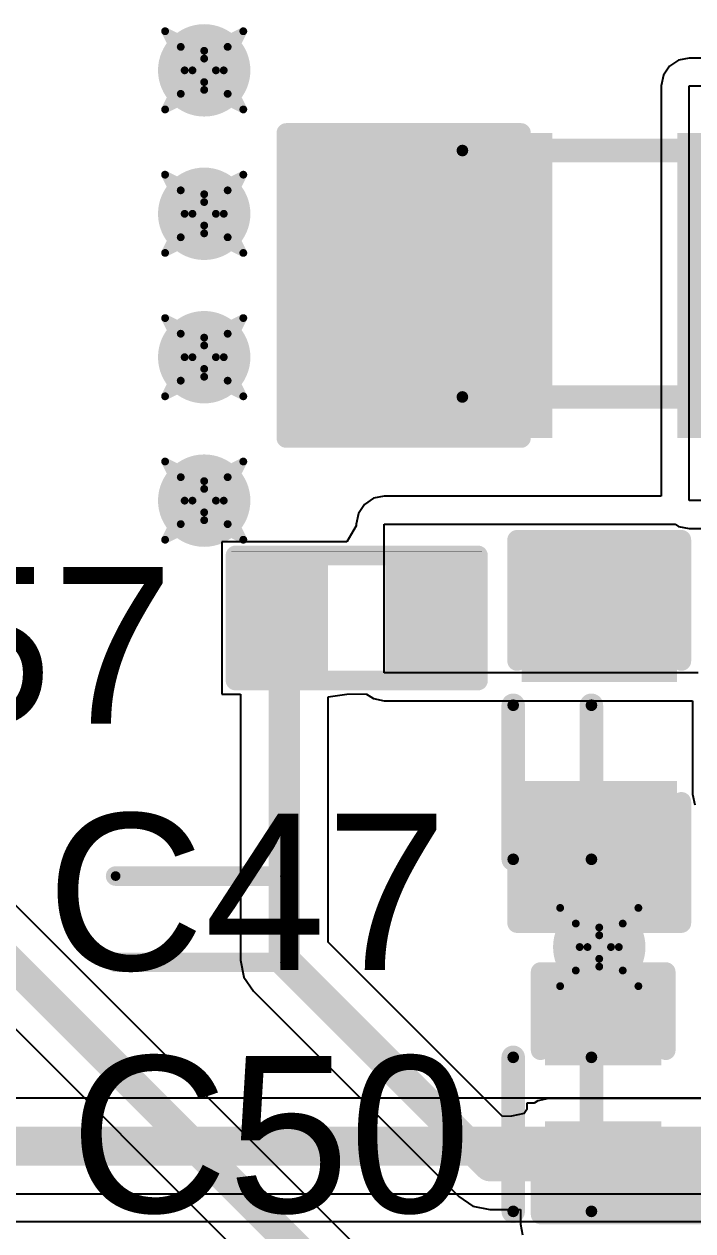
# Model space of a CAD drawing. Header units: inches. Extents: x 0 to 13.9, y -0.2 to 3.4.
# Drawn here: x 0.715 to 0.8859, y 2.7603 to 3.0688 of the extents above; entities that cross this region are included whole.
import ezdxf

# ---------------------------------------------------------------- set-up
doc = ezdxf.new("R2010")
doc.units = ezdxf.units.IN
doc.header["$MEASUREMENT"] = 0
for name, color, linetype in [('Bottom Layer', 5, 'Continuous'), ('Drill Drawing', 1, 'Continuous'), ('Layer 1', 16, 'Continuous'), ('Layer 2', 76, 'Continuous'), ('Mechanical 4', 56, 'Continuous'), ('Pad Holes', 156, 'Continuous'), ('Top Layer', 1, 'Continuous'), ('Top Overlay', 2, 'Continuous'), ('Top Paste', 8, 'Continuous'), ('Top Solder', 216, 'Continuous'), ('Via Holes', 16, 'Continuous')]:
    doc.layers.add(name, color=color, linetype=linetype)
doc.styles.add('Arial', font='', dxfattribs={"height": 0.2})
doc.styles.get('Arial').set_extended_font_data('Arial')

msp = doc.modelspace()

# ---------------------------------------------------------------- hatches: boundary and pattern name
at = {"layer": 'Bottom Layer'}
h = msp.add_hatch(color=5, dxfattribs=at)
edge = h.paths.add_edge_path()
edge.add_arc((0.761, 3.057), 0.01181, 0, 360)
h = msp.add_hatch(color=5, dxfattribs=at)
edge = h.paths.add_edge_path()
edge.add_arc((0.761, 3.02033), 0.01181, 0, 360)
h = msp.add_hatch(color=5, dxfattribs=at)
edge = h.paths.add_edge_path()
edge.add_arc((0.761, 2.98367), 0.01181, 0, 360)
h = msp.add_hatch(color=5, dxfattribs=at)
edge = h.paths.add_edge_path()
edge.add_arc((0.761, 2.947), 0.01181, 0, 360)
h = msp.add_hatch(color=5, dxfattribs=at)
edge = h.paths.add_edge_path()
edge.add_arc((0.862, 2.83288), 0.01181, 0, 360)
at = {"layer": 'Layer 1'}
h = msp.add_hatch(color=16, dxfattribs=at)
edge = h.paths.add_edge_path()
edge.add_arc((0.761, 3.057), 0.01181, 0, 360)
h = msp.add_hatch(color=16, dxfattribs=at)
edge = h.paths.add_edge_path()
edge.add_arc((0.761, 3.02033), 0.01181, 0, 360)
h = msp.add_hatch(color=16, dxfattribs=at)
edge = h.paths.add_edge_path()
edge.add_arc((0.761, 2.98367), 0.01181, 0, 360)
h = msp.add_hatch(color=16, dxfattribs=at)
edge = h.paths.add_edge_path()
edge.add_arc((0.761, 2.947), 0.01181, 0, 360)
h = msp.add_hatch(color=16, dxfattribs=at)
edge = h.paths.add_edge_path()
edge.add_arc((0.862, 2.83288), 0.01181, 0, 360)
at = {"layer": 'Layer 2'}
h = msp.add_hatch(color=76, dxfattribs=at)
edge = h.paths.add_edge_path()
edge.add_arc((0.761, 3.057), 0.01181, 0, 360)
h = msp.add_hatch(color=76, dxfattribs=at)
edge = h.paths.add_edge_path()
edge.add_arc((0.761, 3.02033), 0.01181, 0, 360)
h = msp.add_hatch(color=76, dxfattribs=at)
edge = h.paths.add_edge_path()
edge.add_arc((0.761, 2.98367), 0.01181, 0, 360)
h = msp.add_hatch(color=76, dxfattribs=at)
edge = h.paths.add_edge_path()
edge.add_arc((0.761, 2.947), 0.01181, 0, 360)
h = msp.add_hatch(color=76, dxfattribs=at)
edge = h.paths.add_edge_path()
edge.add_arc((0.862, 2.83288), 0.01181, 0, 360)
at = {"layer": 'Mechanical 4'}
h = msp.add_hatch(color=56, dxfattribs=at)
edge = h.paths.add_edge_path()
edge.add_arc((0.82701, 3.0365), 0.0015, 0, 360)
h = msp.add_hatch(color=56, dxfattribs=at)
edge = h.paths.add_edge_path()
edge.add_arc((0.82701, 2.9735), 0.0015, 0, 360)
h = msp.add_hatch(color=56, dxfattribs=at)
edge = h.paths.add_edge_path()
edge.add_arc((0.84, 2.89469), 0.0015, 0, 360)
h = msp.add_hatch(color=56, dxfattribs=at)
edge = h.paths.add_edge_path()
edge.add_arc((0.86, 2.89469), 0.0015, 0, 360)
h = msp.add_hatch(color=56, dxfattribs=at)
edge = h.paths.add_edge_path()
edge.add_arc((0.84, 2.85531), 0.0015, 0, 360)
h = msp.add_hatch(color=56, dxfattribs=at)
edge = h.paths.add_edge_path()
edge.add_arc((0.86, 2.85531), 0.0015, 0, 360)
h = msp.add_hatch(color=56, dxfattribs=at)
edge = h.paths.add_edge_path()
edge.add_arc((0.73835, 2.85102), 0.00125, 0, 360)
h = msp.add_hatch(color=56, dxfattribs=at)
edge = h.paths.add_edge_path()
edge.add_arc((0.78165, 2.85102), 0.00125, 0, 360)
h = msp.add_hatch(color=56, dxfattribs=at)
edge = h.paths.add_edge_path()
edge.add_arc((0.73835, 2.82898), 0.00125, 0, 360)
h = msp.add_hatch(color=56, dxfattribs=at)
edge = h.paths.add_edge_path()
edge.add_arc((0.78165, 2.82898), 0.00125, 0, 360)
h = msp.add_hatch(color=56, dxfattribs=at)
edge = h.paths.add_edge_path()
edge.add_arc((0.84, 2.80469), 0.0015, 0, 360)
h = msp.add_hatch(color=56, dxfattribs=at)
edge = h.paths.add_edge_path()
edge.add_arc((0.86, 2.80469), 0.0015, 0, 360)
h = msp.add_hatch(color=56, dxfattribs=at)
edge = h.paths.add_edge_path()
edge.add_arc((0.84, 2.76531), 0.0015, 0, 360)
h = msp.add_hatch(color=56, dxfattribs=at)
edge = h.paths.add_edge_path()
edge.add_arc((0.86, 2.76531), 0.0015, 0, 360)
at = {"layer": 'Pad Holes'}
h = msp.add_hatch(color=7, dxfattribs=at)
edge = h.paths.add_edge_path()
edge.add_arc((0.82701, 3.0365), 0.0015, 0, 360)
h = msp.add_hatch(color=7, dxfattribs=at)
edge = h.paths.add_edge_path()
edge.add_arc((0.82701, 2.9735), 0.0015, 0, 360)
h = msp.add_hatch(color=7, dxfattribs=at)
edge = h.paths.add_edge_path()
edge.add_arc((0.84, 2.89469), 0.0015, 0, 360)
h = msp.add_hatch(color=7, dxfattribs=at)
edge = h.paths.add_edge_path()
edge.add_arc((0.86, 2.89469), 0.0015, 0, 360)
h = msp.add_hatch(color=7, dxfattribs=at)
edge = h.paths.add_edge_path()
edge.add_arc((0.84, 2.85531), 0.0015, 0, 360)
h = msp.add_hatch(color=7, dxfattribs=at)
edge = h.paths.add_edge_path()
edge.add_arc((0.86, 2.85531), 0.0015, 0, 360)
h = msp.add_hatch(color=7, dxfattribs=at)
edge = h.paths.add_edge_path()
edge.add_arc((0.73835, 2.85102), 0.00125, 0, 360)
h = msp.add_hatch(color=7, dxfattribs=at)
edge = h.paths.add_edge_path()
edge.add_arc((0.78165, 2.85102), 0.00125, 0, 360)
h = msp.add_hatch(color=7, dxfattribs=at)
edge = h.paths.add_edge_path()
edge.add_arc((0.73835, 2.82898), 0.00125, 0, 360)
h = msp.add_hatch(color=7, dxfattribs=at)
edge = h.paths.add_edge_path()
edge.add_arc((0.78165, 2.82898), 0.00125, 0, 360)
h = msp.add_hatch(color=7, dxfattribs=at)
edge = h.paths.add_edge_path()
edge.add_arc((0.84, 2.80469), 0.0015, 0, 360)
h = msp.add_hatch(color=7, dxfattribs=at)
edge = h.paths.add_edge_path()
edge.add_arc((0.86, 2.80469), 0.0015, 0, 360)
h = msp.add_hatch(color=7, dxfattribs=at)
edge = h.paths.add_edge_path()
edge.add_arc((0.84, 2.76531), 0.0015, 0, 360)
h = msp.add_hatch(color=7, dxfattribs=at)
edge = h.paths.add_edge_path()
edge.add_arc((0.86, 2.76531), 0.0015, 0, 360)
at = {"layer": 'Top Layer'}
h = msp.add_hatch(color=1, dxfattribs=at)
edge = h.paths.add_edge_path()
edge.add_arc((0.761, 3.057), 0.01181, 0, 360)
for points in [[(0.786, 3.037), (0.846, 3.037), (0.846, 2.967), (0.786, 2.967)], [(0.8445, 2.933), (0.8795, 2.933), (0.8795, 2.903), (0.8445, 2.903)], [(0.7905, 2.9295), (0.7905, 2.9045), (0.7725, 2.9045), (0.7725, 2.9295)], [(0.8275, 2.9295), (0.8275, 2.9045), (0.8095, 2.9045), (0.8095, 2.9295)], [(0.8445, 2.873), (0.8795, 2.873), (0.8795, 2.843), (0.8445, 2.843)], [(0.8505, 2.823), (0.8755, 2.823), (0.8755, 2.805), (0.8505, 2.805)], [(0.849, 2.762), (0.926, 2.762), (0.926, 2.787), (0.849, 2.787)], [(0.8505, 2.786), (0.8755, 2.786), (0.8755, 2.768), (0.8505, 2.768)]]:
    msp.add_hatch(color=1, dxfattribs=at).paths.add_polyline_path(points)
h = msp.add_hatch(color=1, dxfattribs=at)
edge = h.paths.add_edge_path()
edge.add_arc((0.761, 3.02033), 0.01181, 0, 360)
h = msp.add_hatch(color=1, dxfattribs=at)
edge = h.paths.add_edge_path()
edge.add_arc((0.761, 2.98367), 0.01181, 0, 360)
h = msp.add_hatch(color=1, dxfattribs=at)
edge = h.paths.add_edge_path()
edge.add_arc((0.761, 2.947), 0.01181, 0, 360)
h = msp.add_hatch(color=1, dxfattribs=at)
edge = h.paths.add_edge_path()
edge.add_arc((0.862, 2.83288), 0.01181, 0, 360)
at = {"layer": 'Top Paste'}
for points in [[(0.786, 3.037), (0.846, 3.037), (0.846, 2.967), (0.786, 2.967)], [(0.8445, 2.933), (0.8795, 2.933), (0.8795, 2.903), (0.8445, 2.903)], [(0.7905, 2.9295), (0.7905, 2.9045), (0.7725, 2.9045), (0.7725, 2.9295)], [(0.8275, 2.9295), (0.8275, 2.9045), (0.8095, 2.9045), (0.8095, 2.9295)], [(0.8445, 2.873), (0.8795, 2.873), (0.8795, 2.843), (0.8445, 2.843)], [(0.8505, 2.823), (0.8755, 2.823), (0.8755, 2.805), (0.8505, 2.805)], [(0.8505, 2.786), (0.8755, 2.786), (0.8755, 2.768), (0.8505, 2.768)]]:
    msp.add_hatch(color=8, dxfattribs=at).paths.add_polyline_path(points)
at = {"layer": 'Top Solder'}
for points in [[(0.782, 3.041), (0.85, 3.041), (0.85, 2.963), (0.782, 2.963)], [(0.882, 3.041), (0.95, 3.041), (0.95, 2.963), (0.882, 2.963)], [(0.84214, 2.93536), (0.88186, 2.93536), (0.88186, 2.90064), (0.84214, 2.90064)], [(0.79267, 2.93167), (0.79267, 2.90233), (0.77033, 2.90233), (0.77033, 2.93167)], [(0.82967, 2.93167), (0.82967, 2.90233), (0.80733, 2.90233), (0.80733, 2.93167)], [(0.84214, 2.87536), (0.88186, 2.87536), (0.88186, 2.84064), (0.84214, 2.84064)], [(0.84814, 2.82536), (0.87786, 2.82536), (0.87786, 2.80264), (0.84814, 2.80264)], [(0.84814, 2.78836), (0.87786, 2.78836), (0.87786, 2.76564), (0.84814, 2.76564)]]:
    msp.add_hatch(color=216, dxfattribs=at).paths.add_polyline_path(points)
at = {"layer": 'Via Holes'}
h = msp.add_hatch(color=7, dxfattribs=at)
edge = h.paths.add_edge_path()
edge.add_arc((0.761, 3.057), 0.00591, 0, 360)
h = msp.add_hatch(color=7, dxfattribs=at)
edge = h.paths.add_edge_path()
edge.add_arc((0.761, 3.02033), 0.00591, 0, 360)
h = msp.add_hatch(color=7, dxfattribs=at)
edge = h.paths.add_edge_path()
edge.add_arc((0.761, 2.98367), 0.00591, 0, 360)
h = msp.add_hatch(color=7, dxfattribs=at)
edge = h.paths.add_edge_path()
edge.add_arc((0.761, 2.947), 0.00591, 0, 360)
h = msp.add_hatch(color=7, dxfattribs=at)
edge = h.paths.add_edge_path()
edge.add_arc((0.862, 2.83288), 0.00591, 0, 360)

# ---------------------------------------------------------------- linework, layer by layer
at = {"layer": 'Drill Drawing'}
for points in [[(0.751, 3.067, 0.002, 0.002, 0), (0.761, 3.062, 0.002, 0.002, 0)], [(0.751, 3.067, 0.002, 0.002, 0), (0.756, 3.057, 0.002, 0.002, 0)], [(0.761, 3.062, 0.002, 0.002, 0), (0.771, 3.067, 0.002, 0.002, 0)], [(0.766, 3.057, 0.002, 0.002, 0), (0.771, 3.067, 0.002, 0.002, 0)], [(0.755, 3.063, 0.002, 0.002, 0), (0.761, 3.06, 0.002, 0.002, 0)], [(0.755, 3.063, 0.002, 0.002, 0), (0.758, 3.057, 0.002, 0.002, 0)], [(0.761, 3.06, 0.002, 0.002, 0), (0.767, 3.063, 0.002, 0.002, 0)], [(0.764, 3.057, 0.002, 0.002, 0), (0.767, 3.063, 0.002, 0.002, 0)], [(0.751, 3.047, 0.002, 0.002, 0), (0.756, 3.057, 0.002, 0.002, 0)], [(0.755, 3.051, 0.002, 0.002, 0), (0.758, 3.057, 0.002, 0.002, 0)], [(0.764, 3.057, 0.002, 0.002, 0), (0.767, 3.051, 0.002, 0.002, 0)], [(0.766, 3.057, 0.002, 0.002, 0), (0.771, 3.047, 0.002, 0.002, 0)], [(0.755, 3.051, 0.002, 0.002, 0), (0.761, 3.054, 0.002, 0.002, 0)], [(0.761, 3.054, 0.002, 0.002, 0), (0.767, 3.051, 0.002, 0.002, 0)], [(0.751, 3.047, 0.002, 0.002, 0), (0.761, 3.052, 0.002, 0.002, 0)], [(0.761, 3.052, 0.002, 0.002, 0), (0.771, 3.047, 0.002, 0.002, 0)], [(0.751, 3.03033, 0.002, 0.002, 0), (0.761, 3.02533, 0.002, 0.002, 0)], [(0.751, 3.03033, 0.002, 0.002, 0), (0.756, 3.02033, 0.002, 0.002, 0)], [(0.761, 3.02533, 0.002, 0.002, 0), (0.771, 3.03033, 0.002, 0.002, 0)], [(0.766, 3.02033, 0.002, 0.002, 0), (0.771, 3.03033, 0.002, 0.002, 0)], [(0.755, 3.02633, 0.002, 0.002, 0), (0.761, 3.02333, 0.002, 0.002, 0)], [(0.755, 3.02633, 0.002, 0.002, 0), (0.758, 3.02033, 0.002, 0.002, 0)], [(0.761, 3.02333, 0.002, 0.002, 0), (0.767, 3.02633, 0.002, 0.002, 0)], [(0.764, 3.02033, 0.002, 0.002, 0), (0.767, 3.02633, 0.002, 0.002, 0)], [(0.751, 3.01033, 0.002, 0.002, 0), (0.756, 3.02033, 0.002, 0.002, 0)], [(0.755, 3.01433, 0.002, 0.002, 0), (0.758, 3.02033, 0.002, 0.002, 0)], [(0.764, 3.02033, 0.002, 0.002, 0), (0.767, 3.01433, 0.002, 0.002, 0)], [(0.766, 3.02033, 0.002, 0.002, 0), (0.771, 3.01033, 0.002, 0.002, 0)], [(0.755, 3.01433, 0.002, 0.002, 0), (0.761, 3.01733, 0.002, 0.002, 0)], [(0.761, 3.01733, 0.002, 0.002, 0), (0.767, 3.01433, 0.002, 0.002, 0)], [(0.751, 3.01033, 0.002, 0.002, 0), (0.761, 3.01533, 0.002, 0.002, 0)], [(0.761, 3.01533, 0.002, 0.002, 0), (0.771, 3.01033, 0.002, 0.002, 0)], [(0.751, 2.99367, 0.002, 0.002, 0), (0.761, 2.98867, 0.002, 0.002, 0)], [(0.751, 2.99367, 0.002, 0.002, 0), (0.756, 2.98367, 0.002, 0.002, 0)], [(0.761, 2.98867, 0.002, 0.002, 0), (0.771, 2.99367, 0.002, 0.002, 0)], [(0.766, 2.98367, 0.002, 0.002, 0), (0.771, 2.99367, 0.002, 0.002, 0)], [(0.755, 2.98967, 0.002, 0.002, 0), (0.761, 2.98667, 0.002, 0.002, 0)], [(0.755, 2.98967, 0.002, 0.002, 0), (0.758, 2.98367, 0.002, 0.002, 0)], [(0.761, 2.98667, 0.002, 0.002, 0), (0.767, 2.98967, 0.002, 0.002, 0)], [(0.764, 2.98367, 0.002, 0.002, 0), (0.767, 2.98967, 0.002, 0.002, 0)], [(0.751, 2.97367, 0.002, 0.002, 0), (0.756, 2.98367, 0.002, 0.002, 0)], [(0.755, 2.97767, 0.002, 0.002, 0), (0.758, 2.98367, 0.002, 0.002, 0)], [(0.764, 2.98367, 0.002, 0.002, 0), (0.767, 2.97767, 0.002, 0.002, 0)], [(0.766, 2.98367, 0.002, 0.002, 0), (0.771, 2.97367, 0.002, 0.002, 0)], [(0.755, 2.97767, 0.002, 0.002, 0), (0.761, 2.98067, 0.002, 0.002, 0)], [(0.761, 2.98067, 0.002, 0.002, 0), (0.767, 2.97767, 0.002, 0.002, 0)], [(0.751, 2.97367, 0.002, 0.002, 0), (0.761, 2.97867, 0.002, 0.002, 0)], [(0.761, 2.97867, 0.002, 0.002, 0), (0.771, 2.97367, 0.002, 0.002, 0)], [(0.751, 2.957, 0.002, 0.002, 0), (0.761, 2.952, 0.002, 0.002, 0)], [(0.751, 2.957, 0.002, 0.002, 0), (0.756, 2.947, 0.002, 0.002, 0)], [(0.761, 2.952, 0.002, 0.002, 0), (0.771, 2.957, 0.002, 0.002, 0)], [(0.766, 2.947, 0.002, 0.002, 0), (0.771, 2.957, 0.002, 0.002, 0)], [(0.755, 2.953, 0.002, 0.002, 0), (0.761, 2.95, 0.002, 0.002, 0)], [(0.755, 2.953, 0.002, 0.002, 0), (0.758, 2.947, 0.002, 0.002, 0)], [(0.761, 2.95, 0.002, 0.002, 0), (0.767, 2.953, 0.002, 0.002, 0)], [(0.764, 2.947, 0.002, 0.002, 0), (0.767, 2.953, 0.002, 0.002, 0)], [(0.751, 2.937, 0.002, 0.002, 0), (0.756, 2.947, 0.002, 0.002, 0)], [(0.755, 2.941, 0.002, 0.002, 0), (0.758, 2.947, 0.002, 0.002, 0)], [(0.764, 2.947, 0.002, 0.002, 0), (0.767, 2.941, 0.002, 0.002, 0)], [(0.766, 2.947, 0.002, 0.002, 0), (0.771, 2.937, 0.002, 0.002, 0)], [(0.751, 2.937, 0.002, 0.002, 0), (0.761, 2.942, 0.002, 0.002, 0)], [(0.755, 2.941, 0.002, 0.002, 0), (0.761, 2.944, 0.002, 0.002, 0)], [(0.761, 2.944, 0.002, 0.002, 0), (0.767, 2.941, 0.002, 0.002, 0)], [(0.761, 2.942, 0.002, 0.002, 0), (0.771, 2.937, 0.002, 0.002, 0)], [(0.852, 2.84288, 0.002, 0.002, 0), (0.862, 2.83788, 0.002, 0.002, 0)], [(0.852, 2.84288, 0.002, 0.002, 0), (0.857, 2.83288, 0.002, 0.002, 0)], [(0.862, 2.83788, 0.002, 0.002, 0), (0.872, 2.84288, 0.002, 0.002, 0)], [(0.867, 2.83288, 0.002, 0.002, 0), (0.872, 2.84288, 0.002, 0.002, 0)], [(0.856, 2.83888, 0.002, 0.002, 0), (0.862, 2.83588, 0.002, 0.002, 0)], [(0.856, 2.83888, 0.002, 0.002, 0), (0.859, 2.83288, 0.002, 0.002, 0)], [(0.862, 2.83588, 0.002, 0.002, 0), (0.868, 2.83888, 0.002, 0.002, 0)], [(0.865, 2.83288, 0.002, 0.002, 0), (0.868, 2.83888, 0.002, 0.002, 0)], [(0.852, 2.82288, 0.002, 0.002, 0), (0.857, 2.83288, 0.002, 0.002, 0)], [(0.856, 2.82688, 0.002, 0.002, 0), (0.859, 2.83288, 0.002, 0.002, 0)], [(0.865, 2.83288, 0.002, 0.002, 0), (0.868, 2.82688, 0.002, 0.002, 0)], [(0.867, 2.83288, 0.002, 0.002, 0), (0.872, 2.82288, 0.002, 0.002, 0)], [(0.852, 2.82288, 0.002, 0.002, 0), (0.862, 2.82788, 0.002, 0.002, 0)], [(0.856, 2.82688, 0.002, 0.002, 0), (0.862, 2.82988, 0.002, 0.002, 0)], [(0.862, 2.82988, 0.002, 0.002, 0), (0.868, 2.82688, 0.002, 0.002, 0)], [(0.862, 2.82788, 0.002, 0.002, 0), (0.872, 2.82288, 0.002, 0.002, 0)]]:
    msp.add_lwpolyline(points, format="xyseb", dxfattribs=at)
for points in [[(0.7505, 3.067, 0.001, 0.001, 1), (0.7515, 3.067, 0.001, 0.001, 1)], [(0.7505, 3.067, 0.001, 0.001, 1), (0.7515, 3.067, 0.001, 0.001, 1)], [(0.7705, 3.067, 0.001, 0.001, 1), (0.7715, 3.067, 0.001, 0.001, 1)], [(0.7705, 3.067, 0.001, 0.001, 1), (0.7715, 3.067, 0.001, 0.001, 1)], [(0.7545, 3.063, 0.001, 0.001, 1), (0.7555, 3.063, 0.001, 0.001, 1)], [(0.7545, 3.063, 0.001, 0.001, 1), (0.7555, 3.063, 0.001, 0.001, 1)], [(0.7665, 3.063, 0.001, 0.001, 1), (0.7675, 3.063, 0.001, 0.001, 1)], [(0.7665, 3.063, 0.001, 0.001, 1), (0.7675, 3.063, 0.001, 0.001, 1)], [(0.7605, 3.062, 0.001, 0.001, 1), (0.7615, 3.062, 0.001, 0.001, 1)], [(0.7605, 3.062, 0.001, 0.001, 1), (0.7615, 3.062, 0.001, 0.001, 1)], [(0.7605, 3.06, 0.001, 0.001, 1), (0.7615, 3.06, 0.001, 0.001, 1)], [(0.7605, 3.06, 0.001, 0.001, 1), (0.7615, 3.06, 0.001, 0.001, 1)], [(0.7555, 3.057, 0.001, 0.001, 1), (0.7565, 3.057, 0.001, 0.001, 1)], [(0.7555, 3.057, 0.001, 0.001, 1), (0.7565, 3.057, 0.001, 0.001, 1)], [(0.7575, 3.057, 0.001, 0.001, 1), (0.7585, 3.057, 0.001, 0.001, 1)], [(0.7575, 3.057, 0.001, 0.001, 1), (0.7585, 3.057, 0.001, 0.001, 1)], [(0.7635, 3.057, 0.001, 0.001, 1), (0.7645, 3.057, 0.001, 0.001, 1)], [(0.7635, 3.057, 0.001, 0.001, 1), (0.7645, 3.057, 0.001, 0.001, 1)], [(0.7655, 3.057, 0.001, 0.001, 1), (0.7665, 3.057, 0.001, 0.001, 1)], [(0.7655, 3.057, 0.001, 0.001, 1), (0.7665, 3.057, 0.001, 0.001, 1)], [(0.7605, 3.054, 0.001, 0.001, 1), (0.7615, 3.054, 0.001, 0.001, 1)], [(0.7605, 3.054, 0.001, 0.001, 1), (0.7615, 3.054, 0.001, 0.001, 1)], [(0.7545, 3.051, 0.001, 0.001, 1), (0.7555, 3.051, 0.001, 0.001, 1)], [(0.7545, 3.051, 0.001, 0.001, 1), (0.7555, 3.051, 0.001, 0.001, 1)], [(0.7605, 3.052, 0.001, 0.001, 1), (0.7615, 3.052, 0.001, 0.001, 1)], [(0.7605, 3.052, 0.001, 0.001, 1), (0.7615, 3.052, 0.001, 0.001, 1)], [(0.7665, 3.051, 0.001, 0.001, 1), (0.7675, 3.051, 0.001, 0.001, 1)], [(0.7665, 3.051, 0.001, 0.001, 1), (0.7675, 3.051, 0.001, 0.001, 1)], [(0.7505, 3.047, 0.001, 0.001, 1), (0.7515, 3.047, 0.001, 0.001, 1)], [(0.7505, 3.047, 0.001, 0.001, 1), (0.7515, 3.047, 0.001, 0.001, 1)], [(0.7705, 3.047, 0.001, 0.001, 1), (0.7715, 3.047, 0.001, 0.001, 1)], [(0.7705, 3.047, 0.001, 0.001, 1), (0.7715, 3.047, 0.001, 0.001, 1)], [(0.7505, 3.03033, 0.001, 0.001, 1), (0.7515, 3.03033, 0.001, 0.001, 1)], [(0.7505, 3.03033, 0.001, 0.001, 1), (0.7515, 3.03033, 0.001, 0.001, 1)], [(0.7705, 3.03033, 0.001, 0.001, 1), (0.7715, 3.03033, 0.001, 0.001, 1)], [(0.7705, 3.03033, 0.001, 0.001, 1), (0.7715, 3.03033, 0.001, 0.001, 1)], [(0.7545, 3.02633, 0.001, 0.001, 1), (0.7555, 3.02633, 0.001, 0.001, 1)], [(0.7545, 3.02633, 0.001, 0.001, 1), (0.7555, 3.02633, 0.001, 0.001, 1)], [(0.7605, 3.02533, 0.001, 0.001, 1), (0.7615, 3.02533, 0.001, 0.001, 1)], [(0.7605, 3.02533, 0.001, 0.001, 1), (0.7615, 3.02533, 0.001, 0.001, 1)], [(0.7665, 3.02633, 0.001, 0.001, 1), (0.7675, 3.02633, 0.001, 0.001, 1)], [(0.7665, 3.02633, 0.001, 0.001, 1), (0.7675, 3.02633, 0.001, 0.001, 1)], [(0.7605, 3.02333, 0.001, 0.001, 1), (0.7615, 3.02333, 0.001, 0.001, 1)], [(0.7605, 3.02333, 0.001, 0.001, 1), (0.7615, 3.02333, 0.001, 0.001, 1)], [(0.7555, 3.02033, 0.001, 0.001, 1), (0.7565, 3.02033, 0.001, 0.001, 1)], [(0.7555, 3.02033, 0.001, 0.001, 1), (0.7565, 3.02033, 0.001, 0.001, 1)], [(0.7575, 3.02033, 0.001, 0.001, 1), (0.7585, 3.02033, 0.001, 0.001, 1)], [(0.7575, 3.02033, 0.001, 0.001, 1), (0.7585, 3.02033, 0.001, 0.001, 1)], [(0.7635, 3.02033, 0.001, 0.001, 1), (0.7645, 3.02033, 0.001, 0.001, 1)], [(0.7635, 3.02033, 0.001, 0.001, 1), (0.7645, 3.02033, 0.001, 0.001, 1)], [(0.7655, 3.02033, 0.001, 0.001, 1), (0.7665, 3.02033, 0.001, 0.001, 1)], [(0.7655, 3.02033, 0.001, 0.001, 1), (0.7665, 3.02033, 0.001, 0.001, 1)], [(0.7605, 3.01733, 0.001, 0.001, 1), (0.7615, 3.01733, 0.001, 0.001, 1)], [(0.7605, 3.01733, 0.001, 0.001, 1), (0.7615, 3.01733, 0.001, 0.001, 1)], [(0.7545, 3.01433, 0.001, 0.001, 1), (0.7555, 3.01433, 0.001, 0.001, 1)], [(0.7545, 3.01433, 0.001, 0.001, 1), (0.7555, 3.01433, 0.001, 0.001, 1)], [(0.7605, 3.01533, 0.001, 0.001, 1), (0.7615, 3.01533, 0.001, 0.001, 1)], [(0.7605, 3.01533, 0.001, 0.001, 1), (0.7615, 3.01533, 0.001, 0.001, 1)], [(0.7665, 3.01433, 0.001, 0.001, 1), (0.7675, 3.01433, 0.001, 0.001, 1)], [(0.7665, 3.01433, 0.001, 0.001, 1), (0.7675, 3.01433, 0.001, 0.001, 1)], [(0.7505, 3.01033, 0.001, 0.001, 1), (0.7515, 3.01033, 0.001, 0.001, 1)], [(0.7505, 3.01033, 0.001, 0.001, 1), (0.7515, 3.01033, 0.001, 0.001, 1)], [(0.7705, 3.01033, 0.001, 0.001, 1), (0.7715, 3.01033, 0.001, 0.001, 1)], [(0.7705, 3.01033, 0.001, 0.001, 1), (0.7715, 3.01033, 0.001, 0.001, 1)], [(0.7505, 2.99367, 0.001, 0.001, 1), (0.7515, 2.99367, 0.001, 0.001, 1)], [(0.7505, 2.99367, 0.001, 0.001, 1), (0.7515, 2.99367, 0.001, 0.001, 1)], [(0.7705, 2.99367, 0.001, 0.001, 1), (0.7715, 2.99367, 0.001, 0.001, 1)], [(0.7705, 2.99367, 0.001, 0.001, 1), (0.7715, 2.99367, 0.001, 0.001, 1)], [(0.7545, 2.98967, 0.001, 0.001, 1), (0.7555, 2.98967, 0.001, 0.001, 1)], [(0.7545, 2.98967, 0.001, 0.001, 1), (0.7555, 2.98967, 0.001, 0.001, 1)], [(0.7605, 2.98867, 0.001, 0.001, 1), (0.7615, 2.98867, 0.001, 0.001, 1)], [(0.7605, 2.98867, 0.001, 0.001, 1), (0.7615, 2.98867, 0.001, 0.001, 1)], [(0.7665, 2.98967, 0.001, 0.001, 1), (0.7675, 2.98967, 0.001, 0.001, 1)], [(0.7665, 2.98967, 0.001, 0.001, 1), (0.7675, 2.98967, 0.001, 0.001, 1)], [(0.7605, 2.98667, 0.001, 0.001, 1), (0.7615, 2.98667, 0.001, 0.001, 1)], [(0.7605, 2.98667, 0.001, 0.001, 1), (0.7615, 2.98667, 0.001, 0.001, 1)], [(0.7555, 2.98367, 0.001, 0.001, 1), (0.7565, 2.98367, 0.001, 0.001, 1)], [(0.7555, 2.98367, 0.001, 0.001, 1), (0.7565, 2.98367, 0.001, 0.001, 1)], [(0.7575, 2.98367, 0.001, 0.001, 1), (0.7585, 2.98367, 0.001, 0.001, 1)], [(0.7575, 2.98367, 0.001, 0.001, 1), (0.7585, 2.98367, 0.001, 0.001, 1)], [(0.7635, 2.98367, 0.001, 0.001, 1), (0.7645, 2.98367, 0.001, 0.001, 1)], [(0.7635, 2.98367, 0.001, 0.001, 1), (0.7645, 2.98367, 0.001, 0.001, 1)], [(0.7655, 2.98367, 0.001, 0.001, 1), (0.7665, 2.98367, 0.001, 0.001, 1)], [(0.7655, 2.98367, 0.001, 0.001, 1), (0.7665, 2.98367, 0.001, 0.001, 1)], [(0.7605, 2.98067, 0.001, 0.001, 1), (0.7615, 2.98067, 0.001, 0.001, 1)], [(0.7605, 2.98067, 0.001, 0.001, 1), (0.7615, 2.98067, 0.001, 0.001, 1)], [(0.7545, 2.97767, 0.001, 0.001, 1), (0.7555, 2.97767, 0.001, 0.001, 1)], [(0.7545, 2.97767, 0.001, 0.001, 1), (0.7555, 2.97767, 0.001, 0.001, 1)], [(0.7605, 2.97867, 0.001, 0.001, 1), (0.7615, 2.97867, 0.001, 0.001, 1)], [(0.7605, 2.97867, 0.001, 0.001, 1), (0.7615, 2.97867, 0.001, 0.001, 1)], [(0.7665, 2.97767, 0.001, 0.001, 1), (0.7675, 2.97767, 0.001, 0.001, 1)], [(0.7665, 2.97767, 0.001, 0.001, 1), (0.7675, 2.97767, 0.001, 0.001, 1)], [(0.7505, 2.97367, 0.001, 0.001, 1), (0.7515, 2.97367, 0.001, 0.001, 1)], [(0.7505, 2.97367, 0.001, 0.001, 1), (0.7515, 2.97367, 0.001, 0.001, 1)], [(0.7705, 2.97367, 0.001, 0.001, 1), (0.7715, 2.97367, 0.001, 0.001, 1)], [(0.7705, 2.97367, 0.001, 0.001, 1), (0.7715, 2.97367, 0.001, 0.001, 1)], [(0.7505, 2.957, 0.001, 0.001, 1), (0.7515, 2.957, 0.001, 0.001, 1)], [(0.7505, 2.957, 0.001, 0.001, 1), (0.7515, 2.957, 0.001, 0.001, 1)], [(0.7705, 2.957, 0.001, 0.001, 1), (0.7715, 2.957, 0.001, 0.001, 1)], [(0.7705, 2.957, 0.001, 0.001, 1), (0.7715, 2.957, 0.001, 0.001, 1)], [(0.7545, 2.953, 0.001, 0.001, 1), (0.7555, 2.953, 0.001, 0.001, 1)], [(0.7545, 2.953, 0.001, 0.001, 1), (0.7555, 2.953, 0.001, 0.001, 1)], [(0.7605, 2.952, 0.001, 0.001, 1), (0.7615, 2.952, 0.001, 0.001, 1)], [(0.7605, 2.952, 0.001, 0.001, 1), (0.7615, 2.952, 0.001, 0.001, 1)], [(0.7665, 2.953, 0.001, 0.001, 1), (0.7675, 2.953, 0.001, 0.001, 1)], [(0.7665, 2.953, 0.001, 0.001, 1), (0.7675, 2.953, 0.001, 0.001, 1)], [(0.7605, 2.95, 0.001, 0.001, 1), (0.7615, 2.95, 0.001, 0.001, 1)], [(0.7605, 2.95, 0.001, 0.001, 1), (0.7615, 2.95, 0.001, 0.001, 1)], [(0.7555, 2.947, 0.001, 0.001, 1), (0.7565, 2.947, 0.001, 0.001, 1)], [(0.7555, 2.947, 0.001, 0.001, 1), (0.7565, 2.947, 0.001, 0.001, 1)], [(0.7575, 2.947, 0.001, 0.001, 1), (0.7585, 2.947, 0.001, 0.001, 1)], [(0.7575, 2.947, 0.001, 0.001, 1), (0.7585, 2.947, 0.001, 0.001, 1)], [(0.7635, 2.947, 0.001, 0.001, 1), (0.7645, 2.947, 0.001, 0.001, 1)], [(0.7635, 2.947, 0.001, 0.001, 1), (0.7645, 2.947, 0.001, 0.001, 1)], [(0.7655, 2.947, 0.001, 0.001, 1), (0.7665, 2.947, 0.001, 0.001, 1)], [(0.7655, 2.947, 0.001, 0.001, 1), (0.7665, 2.947, 0.001, 0.001, 1)], [(0.7605, 2.944, 0.001, 0.001, 1), (0.7615, 2.944, 0.001, 0.001, 1)], [(0.7605, 2.944, 0.001, 0.001, 1), (0.7615, 2.944, 0.001, 0.001, 1)], [(0.7605, 2.942, 0.001, 0.001, 1), (0.7615, 2.942, 0.001, 0.001, 1)], [(0.7605, 2.942, 0.001, 0.001, 1), (0.7615, 2.942, 0.001, 0.001, 1)], [(0.7545, 2.941, 0.001, 0.001, 1), (0.7555, 2.941, 0.001, 0.001, 1)], [(0.7545, 2.941, 0.001, 0.001, 1), (0.7555, 2.941, 0.001, 0.001, 1)], [(0.7665, 2.941, 0.001, 0.001, 1), (0.7675, 2.941, 0.001, 0.001, 1)], [(0.7665, 2.941, 0.001, 0.001, 1), (0.7675, 2.941, 0.001, 0.001, 1)], [(0.7505, 2.937, 0.001, 0.001, 1), (0.7515, 2.937, 0.001, 0.001, 1)], [(0.7505, 2.937, 0.001, 0.001, 1), (0.7515, 2.937, 0.001, 0.001, 1)], [(0.7705, 2.937, 0.001, 0.001, 1), (0.7715, 2.937, 0.001, 0.001, 1)], [(0.7705, 2.937, 0.001, 0.001, 1), (0.7715, 2.937, 0.001, 0.001, 1)], [(0.8515, 2.84288, 0.001, 0.001, 1), (0.8525, 2.84288, 0.001, 0.001, 1)], [(0.8515, 2.84288, 0.001, 0.001, 1), (0.8525, 2.84288, 0.001, 0.001, 1)], [(0.8715, 2.84288, 0.001, 0.001, 1), (0.8725, 2.84288, 0.001, 0.001, 1)], [(0.8715, 2.84288, 0.001, 0.001, 1), (0.8725, 2.84288, 0.001, 0.001, 1)], [(0.8555, 2.83888, 0.001, 0.001, 1), (0.8565, 2.83888, 0.001, 0.001, 1)], [(0.8555, 2.83888, 0.001, 0.001, 1), (0.8565, 2.83888, 0.001, 0.001, 1)], [(0.8615, 2.83788, 0.001, 0.001, 1), (0.8625, 2.83788, 0.001, 0.001, 1)], [(0.8615, 2.83788, 0.001, 0.001, 1), (0.8625, 2.83788, 0.001, 0.001, 1)], [(0.8675, 2.83888, 0.001, 0.001, 1), (0.8685, 2.83888, 0.001, 0.001, 1)], [(0.8675, 2.83888, 0.001, 0.001, 1), (0.8685, 2.83888, 0.001, 0.001, 1)], [(0.8615, 2.83588, 0.001, 0.001, 1), (0.8625, 2.83588, 0.001, 0.001, 1)], [(0.8615, 2.83588, 0.001, 0.001, 1), (0.8625, 2.83588, 0.001, 0.001, 1)], [(0.8565, 2.83288, 0.001, 0.001, 1), (0.8575, 2.83288, 0.001, 0.001, 1)], [(0.8565, 2.83288, 0.001, 0.001, 1), (0.8575, 2.83288, 0.001, 0.001, 1)], [(0.8585, 2.83288, 0.001, 0.001, 1), (0.8595, 2.83288, 0.001, 0.001, 1)], [(0.8585, 2.83288, 0.001, 0.001, 1), (0.8595, 2.83288, 0.001, 0.001, 1)], [(0.8645, 2.83288, 0.001, 0.001, 1), (0.8655, 2.83288, 0.001, 0.001, 1)], [(0.8645, 2.83288, 0.001, 0.001, 1), (0.8655, 2.83288, 0.001, 0.001, 1)], [(0.8665, 2.83288, 0.001, 0.001, 1), (0.8675, 2.83288, 0.001, 0.001, 1)], [(0.8665, 2.83288, 0.001, 0.001, 1), (0.8675, 2.83288, 0.001, 0.001, 1)], [(0.8615, 2.82988, 0.001, 0.001, 1), (0.8625, 2.82988, 0.001, 0.001, 1)], [(0.8615, 2.82988, 0.001, 0.001, 1), (0.8625, 2.82988, 0.001, 0.001, 1)], [(0.8615, 2.82788, 0.001, 0.001, 1), (0.8625, 2.82788, 0.001, 0.001, 1)], [(0.8615, 2.82788, 0.001, 0.001, 1), (0.8625, 2.82788, 0.001, 0.001, 1)], [(0.8555, 2.82688, 0.001, 0.001, 1), (0.8565, 2.82688, 0.001, 0.001, 1)], [(0.8555, 2.82688, 0.001, 0.001, 1), (0.8565, 2.82688, 0.001, 0.001, 1)], [(0.8675, 2.82688, 0.001, 0.001, 1), (0.8685, 2.82688, 0.001, 0.001, 1)], [(0.8675, 2.82688, 0.001, 0.001, 1), (0.8685, 2.82688, 0.001, 0.001, 1)], [(0.8515, 2.82288, 0.001, 0.001, 1), (0.8525, 2.82288, 0.001, 0.001, 1)], [(0.8515, 2.82288, 0.001, 0.001, 1), (0.8525, 2.82288, 0.001, 0.001, 1)], [(0.8715, 2.82288, 0.001, 0.001, 1), (0.8725, 2.82288, 0.001, 0.001, 1)], [(0.8715, 2.82288, 0.001, 0.001, 1), (0.8725, 2.82288, 0.001, 0.001, 1)]]:
    msp.add_lwpolyline(points, format="xyseb", close=True, dxfattribs=at)
at = {"layer": 'Layer 1'}
for p, q in [((1.09809, 2.79424), (0.39407, 2.79424)), ((0.389, 2.76976), (2.07193, 2.76976))]:
    msp.add_line(p, q, dxfattribs=at)
msp.add_lwpolyline([(0.389, 2.782, 0.01, 0.01, 0), (2.077, 2.782, 0.01, 0.01, 0)], format="xyseb", dxfattribs=at)
at = {"layer": 'Layer 2'}
msp.add_line((1.34286, 2.76264), (0.3995, 2.76264), dxfattribs=at)
at = {"layer": 'Mechanical 4'}
for points in [[(0.82701, 3.0365, 0.006, 0.006, 0), (0.95299, 3.0365, 0.006, 0.006, 0)], [(0.82701, 2.9735, 0.006, 0.006, 0), (0.95299, 2.9735, 0.006, 0.006, 0)], [(0.84, 2.85531, 0.006, 0.006, 0), (0.84, 2.89469, 0.006, 0.006, 0)], [(0.86, 2.85531, 0.006, 0.006, 0), (0.86, 2.89469, 0.006, 0.006, 0)], [(0.73835, 2.85102, 0.005, 0.005, 0), (0.78165, 2.85102, 0.005, 0.005, 0)], [(0.73835, 2.82898, 0.005, 0.005, 0), (0.78165, 2.82898, 0.005, 0.005, 0)], [(0.84, 2.76531, 0.006, 0.006, 0), (0.84, 2.80469, 0.006, 0.006, 0)], [(0.86, 2.76531, 0.006, 0.006, 0), (0.86, 2.80469, 0.006, 0.006, 0)]]:
    msp.add_lwpolyline(points, format="xyseb", dxfattribs=at)
for points in [[(0.82551, 3.0365, 0.003, 0.003, 1), (0.82851, 3.0365, 0.003, 0.003, 1)], [(0.82551, 2.9735, 0.003, 0.003, 1), (0.82851, 2.9735, 0.003, 0.003, 1)], [(0.8385, 2.89469, 0.003, 0.003, 1), (0.8415, 2.89469, 0.003, 0.003, 1)], [(0.8585, 2.89469, 0.003, 0.003, 1), (0.8615, 2.89469, 0.003, 0.003, 1)], [(0.8385, 2.85531, 0.003, 0.003, 1), (0.8415, 2.85531, 0.003, 0.003, 1)], [(0.8585, 2.85531, 0.003, 0.003, 1), (0.8615, 2.85531, 0.003, 0.003, 1)], [(0.7371, 2.85102, 0.0025, 0.0025, 1), (0.7396, 2.85102, 0.0025, 0.0025, 1)], [(0.7804, 2.85102, 0.0025, 0.0025, 1), (0.7829, 2.85102, 0.0025, 0.0025, 1)], [(0.7371, 2.82898, 0.0025, 0.0025, 1), (0.7396, 2.82898, 0.0025, 0.0025, 1)], [(0.7804, 2.82898, 0.0025, 0.0025, 1), (0.7829, 2.82898, 0.0025, 0.0025, 1)], [(0.8385, 2.80469, 0.003, 0.003, 1), (0.8415, 2.80469, 0.003, 0.003, 1)], [(0.8585, 2.80469, 0.003, 0.003, 1), (0.8615, 2.80469, 0.003, 0.003, 1)], [(0.8385, 2.76531, 0.003, 0.003, 1), (0.8415, 2.76531, 0.003, 0.003, 1)], [(0.8585, 2.76531, 0.003, 0.003, 1), (0.8615, 2.76531, 0.003, 0.003, 1)]]:
    msp.add_lwpolyline(points, format="xyseb", close=True, dxfattribs=at)
at = {"layer": 'Top Layer'}
for p, q in [((0.87995, 3.05805), (0.87841, 3.05573)), ((0.88227, 3.05959), (0.87995, 3.05805)), ((0.885, 3.06014), (0.88227, 3.05959)), ((0.985, 3.06014), (0.885, 3.06014)), ((0.87841, 3.05573), (0.87786, 3.053)), ((0.87786, 3.053), (0.87786, 2.94814)), ((0.885, 2.947), (0.885, 3.053)), ((0.885, 3.053), (0.985, 3.053)), ((0.80427, 2.94759), (0.80195, 2.94605)), ((0.807, 2.94814), (0.80427, 2.94759)), ((0.87786, 2.94814), (0.807, 2.94814)), ((0.954, 2.947), (0.885, 2.947)), ((0.80041, 2.94373), (0.79986, 2.941)), ((0.80195, 2.94605), (0.80041, 2.94373)), ((0.79986, 2.94052), (0.7975, 2.9365)), ((0.79986, 2.941), (0.79986, 2.94052)), ((0.807, 2.903), (0.807, 2.941)), ((0.807, 2.941), (0.88138, 2.941)), ((0.88138, 2.941), (0.88227, 2.94041)), ((0.88227, 2.94041), (0.885, 2.93986)), ((0.885, 2.93986), (0.946, 2.93986)), ((0.7975, 2.9365), (0.7655, 2.9365)), ((0.7655, 2.9365), (0.7655, 2.8975)), ((0.71693, 2.83945), (0.64645, 2.90993)), ((0.88725, 2.903), (0.807, 2.903)), ((0.7655, 2.8975), (0.77028, 2.8975)), ((0.77028, 2.8975), (0.77028, 2.86971)), ((0.79272, 2.89684), (0.7975, 2.8975)), ((0.79272, 2.86971), (0.79272, 2.89684)), ((0.7975, 2.8975), (0.80241, 2.89759)), ((0.7975, 2.8975), (0.7975, 2.8975)), ((0.80241, 2.89759), (0.8025, 2.8975)), ((0.8025, 2.8975), (0.8025, 2.8975)), ((0.8025, 2.8975), (0.8036, 2.89682)), ((0.8036, 2.89682), (0.80427, 2.89641)), ((0.80427, 2.89641), (0.807, 2.89586)), ((0.807, 2.89586), (0.88586, 2.89586)), ((0.88586, 2.89586), (0.88586, 2.872)), ((0.77028, 2.86971), (0.77028, 2.8295)), ((0.79272, 2.83415), (0.79272, 2.86971)), ((0.88586, 2.872), (0.88641, 2.86927)), ((0.81405, 2.74233), (0.71693, 2.83945)), ((0.71693, 2.83945), (0.71693, 2.83945)), ((0.83728, 2.78958), (0.79272, 2.83415)), ((0.77028, 2.8295), (0.77028, 2.8295)), ((0.77028, 2.8295), (0.77114, 2.82521)), ((0.70107, 2.82359), (0.79004, 2.73462)), ((0.77114, 2.82521), (0.77357, 2.82157)), ((0.77357, 2.82157), (0.82607, 2.76907)), ((0.84538, 2.793), (0.8435, 2.793)), ((0.8435, 2.793), (0.8435, 2.79137)), ((0.84627, 2.79359), (0.84538, 2.793)), ((0.849, 2.79414), (0.84627, 2.79359)), ((0.926, 2.79414), (0.849, 2.79414)), ((0.83955, 2.78965), (0.83728, 2.78958)), ((0.84278, 2.7903), (0.83955, 2.78965)), ((0.8435, 2.79137), (0.84278, 2.7903)), ((0.82607, 2.76907), (0.82607, 2.76907)), ((0.82607, 2.76907), (0.82971, 2.76664)), ((0.82971, 2.76664), (0.834, 2.76578)), ((0.834, 2.76578), (0.834, 2.76578)), ((0.834, 2.76578), (0.84186, 2.76578)), ((0.84186, 2.76578), (0.84186, 2.762)), ((0.84186, 2.762), (0.84241, 2.75927))]:
    msp.add_line(p, q, dxfattribs=at)
for points in [[(0.7815, 2.86971, 0.008, 0.008, 0), (0.7815, 2.917, 0.008, 0.008, 0)], [(0.7815, 2.8295, 0.008, 0.008, 0), (0.7815, 2.86971, 0.008, 0.008, 0)], [(0.709, 2.83152, 0.008, 0.008, 0), (0.817, 2.72352, 0.008, 0.008, 0)], [(0.7815, 2.8295, 0.008, 0.008, 0), (0.834, 2.777, 0.008, 0.008, 0)], [(0.834, 2.777, 0.008, 0.008, 0), (0.863, 2.777, 0.008, 0.008, 0)]]:
    msp.add_lwpolyline(points, format="xyseb", dxfattribs=at)
for points in [[(0.7795, 2.917, 0.004, 0.004, 1), (0.7835, 2.917, 0.004, 0.004, 1)], [(0.7795, 2.86971, 0.004, 0.004, 1), (0.7835, 2.86971, 0.004, 0.004, 1)], [(0.7795, 2.86971, 0.004, 0.004, 1), (0.7835, 2.86971, 0.004, 0.004, 1)], [(0.7795, 2.8295, 0.004, 0.004, 1), (0.7835, 2.8295, 0.004, 0.004, 1)], [(0.7795, 2.8295, 0.004, 0.004, 1), (0.7835, 2.8295, 0.004, 0.004, 1)], [(0.832, 2.777, 0.004, 0.004, 1), (0.836, 2.777, 0.004, 0.004, 1)], [(0.832, 2.777, 0.004, 0.004, 1), (0.836, 2.777, 0.004, 0.004, 1)], [(0.861, 2.777, 0.004, 0.004, 1), (0.865, 2.777, 0.004, 0.004, 1)]]:
    msp.add_lwpolyline(points, format="xyseb", close=True, dxfattribs=at)
at = {"layer": 'Top Overlay'}
for points in [[(0.782, 2.963, 0.005, 0.005, 0), (0.782, 3.041, 0.005, 0.005, 0)], [(0.782, 3.041, 0.005, 0.005, 0), (0.842, 3.041, 0.005, 0.005, 0)], [(0.782, 2.963, 0.005, 0.005, 0), (0.842, 2.963, 0.005, 0.005, 0)], [(0.841, 2.906, 0.005, 0.005, 0), (0.841, 2.937, 0.005, 0.005, 0)], [(0.841, 2.937, 0.005, 0.005, 0), (0.883, 2.937, 0.005, 0.005, 0)], [(0.883, 2.906, 0.005, 0.005, 0), (0.883, 2.937, 0.005, 0.005, 0)], [(0.769, 2.933, 0.005, 0.005, 0), (0.831, 2.933, 0.005, 0.005, 0)], [(0.769, 2.901, 0.005, 0.005, 0), (0.769, 2.933, 0.005, 0.005, 0)], [(0.768, 2.934, 0.000127, 0.000127, 0), (0.832, 2.934, 0.000127, 0.000127, 0)], [(0.831, 2.901, 0.005, 0.005, 0), (0.831, 2.933, 0.005, 0.005, 0)], [(0.769, 2.901, 0.005, 0.005, 0), (0.831, 2.901, 0.005, 0.005, 0)], [(0.841, 2.839, 0.005, 0.005, 0), (0.841, 2.87, 0.005, 0.005, 0)], [(0.883, 2.839, 0.005, 0.005, 0), (0.883, 2.87, 0.005, 0.005, 0)], [(0.841, 2.839, 0.005, 0.005, 0), (0.883, 2.839, 0.005, 0.005, 0)], [(0.847, 2.8065, 0.005, 0.005, 0), (0.847, 2.8265, 0.005, 0.005, 0)], [(0.847, 2.8265, 0.005, 0.005, 0), (0.879, 2.8265, 0.005, 0.005, 0)], [(0.879, 2.8065, 0.005, 0.005, 0), (0.879, 2.8265, 0.005, 0.005, 0)], [(0.847, 2.7645, 0.005, 0.005, 0), (0.847, 2.7845, 0.005, 0.005, 0)], [(0.879, 2.7645, 0.005, 0.005, 0), (0.879, 2.7845, 0.005, 0.005, 0)], [(0.847, 2.7645, 0.005, 0.005, 0), (0.879, 2.7645, 0.005, 0.005, 0)]]:
    msp.add_lwpolyline(points, format="xyseb", dxfattribs=at)
for points in [[(0.78075, 3.041, 0.0025, 0.0025, 1), (0.78325, 3.041, 0.0025, 0.0025, 1)], [(0.78075, 3.041, 0.0025, 0.0025, 1), (0.78325, 3.041, 0.0025, 0.0025, 1)], [(0.84075, 3.041, 0.0025, 0.0025, 1), (0.84325, 3.041, 0.0025, 0.0025, 1)], [(0.78075, 2.963, 0.0025, 0.0025, 1), (0.78325, 2.963, 0.0025, 0.0025, 1)], [(0.78075, 2.963, 0.0025, 0.0025, 1), (0.78325, 2.963, 0.0025, 0.0025, 1)], [(0.84075, 2.963, 0.0025, 0.0025, 1), (0.84325, 2.963, 0.0025, 0.0025, 1)], [(0.83975, 2.937, 0.0025, 0.0025, 1), (0.84225, 2.937, 0.0025, 0.0025, 1)], [(0.83975, 2.937, 0.0025, 0.0025, 1), (0.84225, 2.937, 0.0025, 0.0025, 1)], [(0.88175, 2.937, 0.0025, 0.0025, 1), (0.88425, 2.937, 0.0025, 0.0025, 1)], [(0.88175, 2.937, 0.0025, 0.0025, 1), (0.88425, 2.937, 0.0025, 0.0025, 1)], [(0.76775, 2.933, 0.0025, 0.0025, 1), (0.77025, 2.933, 0.0025, 0.0025, 1)], [(0.76775, 2.933, 0.0025, 0.0025, 1), (0.77025, 2.933, 0.0025, 0.0025, 1)], [(0.76797, 2.934, 0.0000635, 0.0000635, 1), (0.76803, 2.934, 0.0000635, 0.0000635, 1)], [(0.82975, 2.933, 0.0025, 0.0025, 1), (0.83225, 2.933, 0.0025, 0.0025, 1)], [(0.82975, 2.933, 0.0025, 0.0025, 1), (0.83225, 2.933, 0.0025, 0.0025, 1)], [(0.83197, 2.934, 0.0000635, 0.0000635, 1), (0.83203, 2.934, 0.0000635, 0.0000635, 1)], [(0.83975, 2.906, 0.0025, 0.0025, 1), (0.84225, 2.906, 0.0025, 0.0025, 1)], [(0.88175, 2.906, 0.0025, 0.0025, 1), (0.88425, 2.906, 0.0025, 0.0025, 1)], [(0.76775, 2.901, 0.0025, 0.0025, 1), (0.77025, 2.901, 0.0025, 0.0025, 1)], [(0.76775, 2.901, 0.0025, 0.0025, 1), (0.77025, 2.901, 0.0025, 0.0025, 1)], [(0.82975, 2.901, 0.0025, 0.0025, 1), (0.83225, 2.901, 0.0025, 0.0025, 1)], [(0.82975, 2.901, 0.0025, 0.0025, 1), (0.83225, 2.901, 0.0025, 0.0025, 1)], [(0.83975, 2.87, 0.0025, 0.0025, 1), (0.84225, 2.87, 0.0025, 0.0025, 1)], [(0.88175, 2.87, 0.0025, 0.0025, 1), (0.88425, 2.87, 0.0025, 0.0025, 1)], [(0.83975, 2.839, 0.0025, 0.0025, 1), (0.84225, 2.839, 0.0025, 0.0025, 1)], [(0.83975, 2.839, 0.0025, 0.0025, 1), (0.84225, 2.839, 0.0025, 0.0025, 1)], [(0.88175, 2.839, 0.0025, 0.0025, 1), (0.88425, 2.839, 0.0025, 0.0025, 1)], [(0.88175, 2.839, 0.0025, 0.0025, 1), (0.88425, 2.839, 0.0025, 0.0025, 1)], [(0.84575, 2.8265, 0.0025, 0.0025, 1), (0.84825, 2.8265, 0.0025, 0.0025, 1)], [(0.84575, 2.8265, 0.0025, 0.0025, 1), (0.84825, 2.8265, 0.0025, 0.0025, 1)], [(0.87775, 2.8265, 0.0025, 0.0025, 1), (0.88025, 2.8265, 0.0025, 0.0025, 1)], [(0.87775, 2.8265, 0.0025, 0.0025, 1), (0.88025, 2.8265, 0.0025, 0.0025, 1)], [(0.84575, 2.8065, 0.0025, 0.0025, 1), (0.84825, 2.8065, 0.0025, 0.0025, 1)], [(0.87775, 2.8065, 0.0025, 0.0025, 1), (0.88025, 2.8065, 0.0025, 0.0025, 1)], [(0.84575, 2.7845, 0.0025, 0.0025, 1), (0.84825, 2.7845, 0.0025, 0.0025, 1)], [(0.87775, 2.7845, 0.0025, 0.0025, 1), (0.88025, 2.7845, 0.0025, 0.0025, 1)], [(0.84575, 2.7645, 0.0025, 0.0025, 1), (0.84825, 2.7645, 0.0025, 0.0025, 1)], [(0.84575, 2.7645, 0.0025, 0.0025, 1), (0.84825, 2.7645, 0.0025, 0.0025, 1)], [(0.87775, 2.7645, 0.0025, 0.0025, 1), (0.88025, 2.7645, 0.0025, 0.0025, 1)], [(0.87775, 2.7645, 0.0025, 0.0025, 1), (0.88025, 2.7645, 0.0025, 0.0025, 1)]]:
    msp.add_lwpolyline(points, format="xyseb", close=True, dxfattribs=at)

# ---------------------------------------------------------------- texts
at = {"layer": 'Top Overlay', "style": 'Arial'}
for s, p in [('R57', (0.65068, 2.89001)), ('C47', (0.72068, 2.82701)), ('C50', (0.72668, 2.76501))]:
    msp.add_text(s, height=0.04, dxfattribs=at).set_placement(p)

doc.saveas('drawing.dxf')
